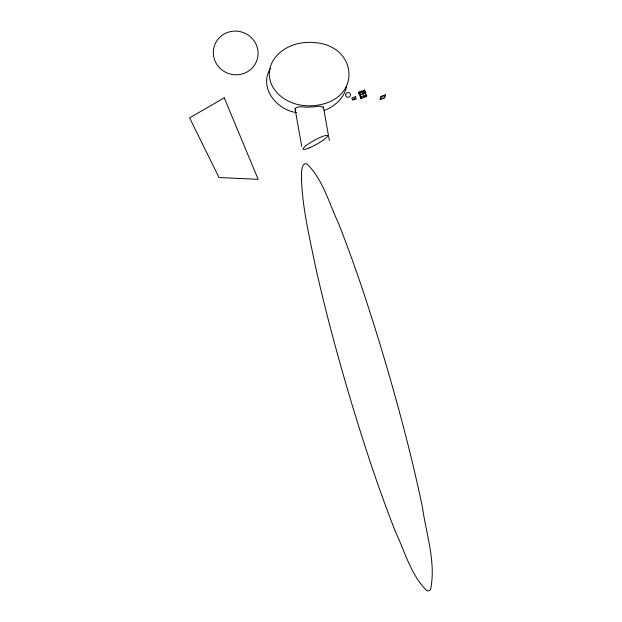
<?xml version="1.0" encoding="UTF-8"?>
<svg xmlns="http://www.w3.org/2000/svg" width="622" height="622" viewBox="0 0 622 622"><rect width="100%" height="100%" fill="white"/><g stroke="black" fill="none" stroke-linecap="round" stroke-linejoin="round"><path stroke-width="0.93" d="M346.547 86.256C344.456 97.802 334.799 106.587 324.116 110.491M360.947 98.564L358.676 92.981L359.143 91.613L361.413 97.195L360.947 98.564L366.35 96.55L366.817 95.182L361.413 97.195M364.08 90.975L364.546 89.599M380.182 99.326L381.138 96.488L385.376 94.909L384.474 97.895L380.182 99.326L384.412 97.747L385.376 94.909M380.236 99.473L381.138 96.488M270.329 68.599C258.55 87.578 276.798 110.164 296.531 112.551M362.634 93.914L364.313 91.481L364.298 90.431A3.444 0.544 69.6 0 1 365.822 92.732L360.418 94.746A3.444 0.544 69.6 0 0 358.871 92.414L364.274 90.4L364.554 91.1M323.098 108.236C322.989 104.092 313.356 107.886 310.448 106.821C307.999 108.244 293.763 104.488 295.683 109.861M358.676 92.981L363.178 91.31M381.2 96.643L385.438 95.065M364.842 91.792L366.545 95.982A3.444 0.645 -22.2 0 0 363.629 96.363L361.359 90.789M364.725 92.569L366.35 96.55M354.828 99.318L354.291 99.03L354.47 99.45M323.393 106.867L329.318 140.354M294.952 108.142L301.724 146.419M269.326 72.657C268.44 91.193 286.967 104.162 303.901 105.53A49.573 48.065 18.7 0 0 318.495 105.001C361.817 98.004 357.526 45.911 314.95 42.638A49.573 48.065 18.7 0 0 300.356 43.159C285.552 45.616 270.36 56.68 269.326 72.657M301.413 173.421C301.514 204.405 309.048 234.789 315.129 265.003C325.43 311.101 337.738 356.725 351.251 401.975C364.523 445.896 378.782 489.561 395.678 532.238C405 551.901 410.847 574.961 426.739 590.535L428.9 590.9L430.564 589.539C436.185 562.459 426.257 534.469 422.517 507.638C413.008 461.882 401.151 416.647 388.198 371.754C373.425 321.333 357.425 271.208 338.111 222.318C328.789 202.655 322.942 179.595 307.05 164.021L304.881 163.656L303.225 165.017L302.043 168.228L301.413 173.421M345.739 94.684L345.731 94.902A3.009 2.916 18.7 0 0 345.941 95.928L346.345 96.597A1.78 1.726 18.7 0 0 347.053 97.094L347.869 97.242A2.885 2.799 18.7 0 0 349.121 96.962A2.333 2.263 18.7 0 0 350.225 95.811L350.365 95.337A3.499 3.39 18.7 0 0 350.435 94.443L349.929 93.098A1.454 1.407 18.7 0 0 349.494 92.771L348.227 92.577A3.561 3.452 18.7 0 0 347.294 92.771L346.314 93.354A1.905 1.85 18.7 0 0 345.949 93.875L345.739 94.684M224.247 97.848L189.609 117.877L218.998 177.511L258.184 179.323L224.247 97.848M355.426 96.667L351.795 98.019L352.651 100.126L356.282 98.774L355.426 96.667M354.12 98.61L353.848 98.952L354.12 98.61M218.338 66.453A22.47 21.786 18.7 0 0 256.629 61.08A22.47 21.786 18.7 0 0 232.084 31.318A22.47 21.786 18.7 0 0 218.338 66.453M309.569 147.787A13.964 2.294 -29 0 0 327.569 135.775A13.964 2.294 -29 0 0 308.792 143.682A13.964 2.294 -29 0 0 309.569 147.787"/></g></svg>
